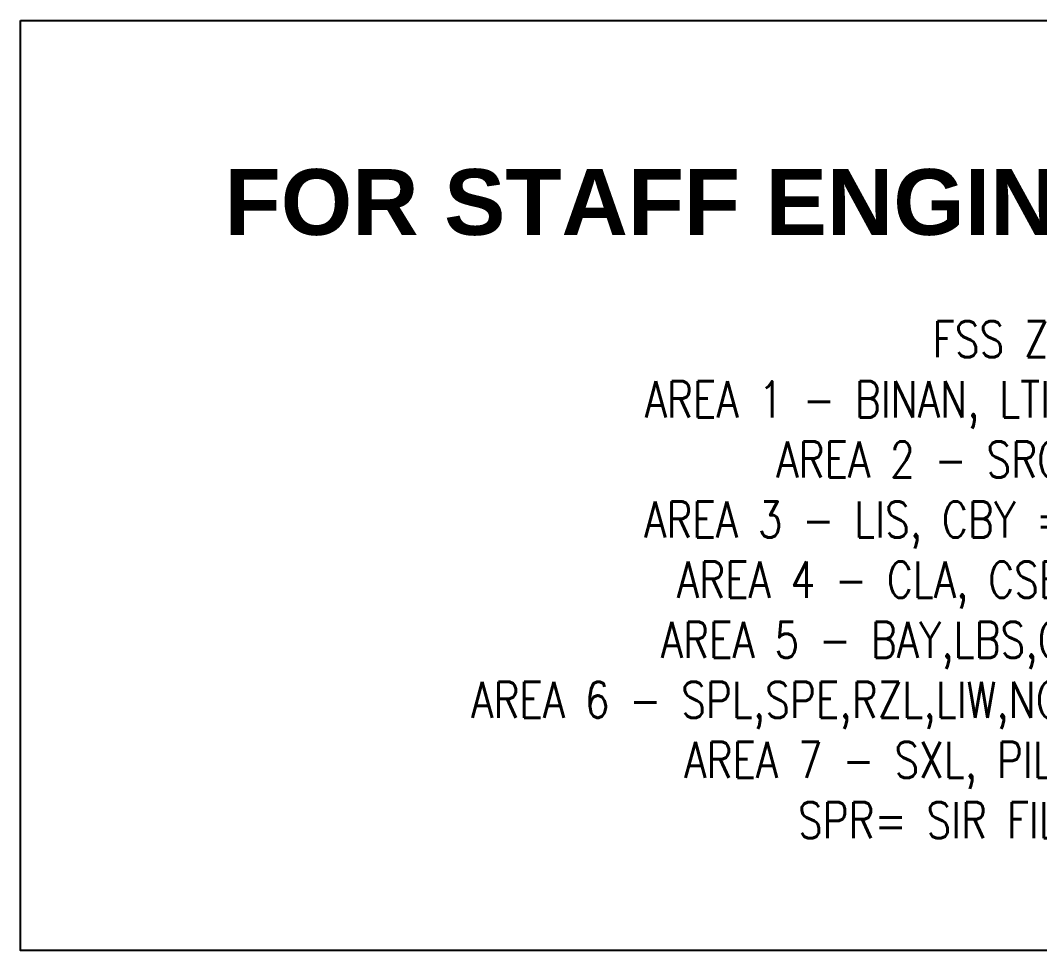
# Model space of a CAD drawing. Extents: x -663610 to -207124, y 70878 to 297551.
# Drawn here: x -264175 to -262974, y 82413 to 83508 of the extents above; entities that cross this region are included whole.
import ezdxf
from ezdxf.enums import TextEntityAlignment as Align

# ---------------------------------------------------------------- set-up
doc = ezdxf.new("R2010")
doc.units = 0
doc.header["$LTSCALE"] = 0.3
doc.layers.get('0').update_dxf_attribs({"linetype": 'CONTINUOUS'})
doc.layers.add('NAP #', color=3, linetype='CONTINUOUS')
doc.layers.add('Per page (Grounding)', color=7, linetype='CONTINUOUS')
doc.styles.add('ROMANS', font='ROMANS.SHX', dxfattribs={"width": 0.8, "height": 2})
doc.styles.add('WMF-Arial Unicode MS0', font='')
doc.styles.get('WMF-Arial Unicode MS0').set_extended_font_data('Arial Unicode MS', bold=True)

msp = doc.modelspace()

# ---------------------------------------------------------------- linework, layer by layer
at = {"layer": 'Per page (Grounding)', "color": 143, "ltscale": 2, "true_color": 0x7aafdf}
msp.add_lwpolyline([(-264174.7, 83508.2), (-261525.9, 83508.2), (-261525.9, 82413), (-264174.7, 82413)], close=True, dxfattribs=at)

# ---------------------------------------------------------------- texts
at = {"ltscale": 2, "insert": (-262848.4, 83154), "char_height": 42.444, "width": 2388.792, "attachment_point": 2, "style": 'ROMANS'}
msp.add_mtext('FSS ZONES PER AREA\\PAREA 1 - BINAN, LTI, LII = SIR JOEDEL E. NARINAY\\PAREA 2 - SRO = SIR IRWIN D. GUELA\\PAREA 3 - LIS, CBY = SIR MARC ARBIE B. BAUTISTA\\PAREA 4 - CLA, CSE = SIR CECILIO C. MARQUEZ\\PAREA 5 - BAY,LBS,CLL,VTR = SIR DARYL L. TIBAR\\PAREA 6 - SPL,SPE,RZL,LIW,NCL,RAL,MJY = SIR NOLITO N. MARASIGAN\\PAREA 7 - SXL, PIL,MBA= SIR ERWIN E. AQUINO\\PSPR= SIR FILEMON M. DE LEON JR.', dxfattribs=at)
at = {"layer": 'NAP #', "color": 141, "ltscale": 2, "true_color": 0xadddf7, "style": 'WMF-Arial Unicode MS0'}
msp.add_text('FOR STAFF ENGINEERS - ABP & NAPLOC', height=77.478, dxfattribs=at).set_placement((-262836.8, 83255.6), align=Align.CENTER)

doc.saveas('drawing.dxf')
